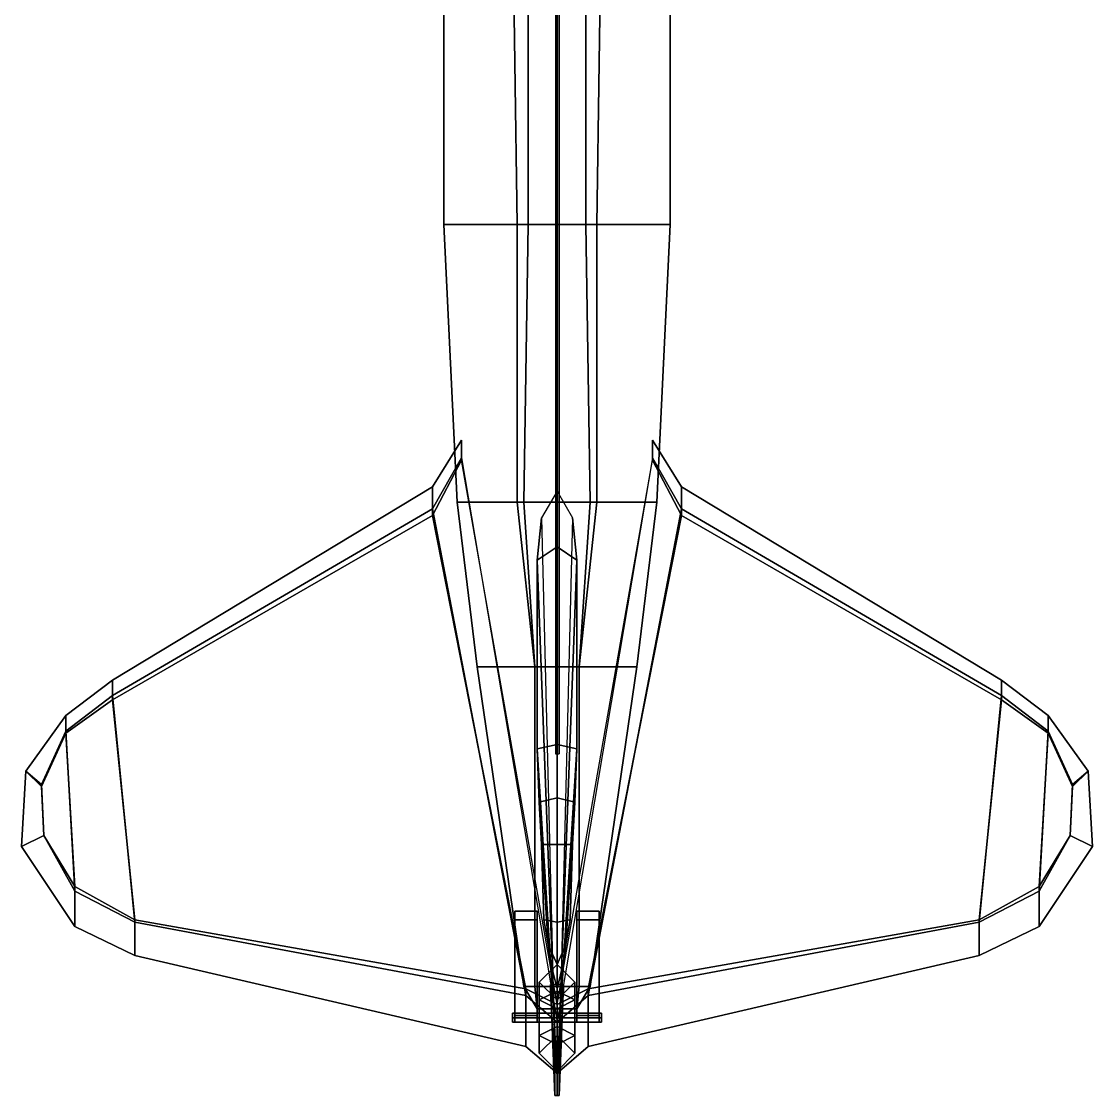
# Model space of a CAD drawing. Header units: millimetres. Extents: x -7.2 to 13.6, y -6.6 to 5.1.
# Drawn here: x -2.41 to 2.41, y -6.59 to -1.756 of the extents above; entities that cross this region are included whole.
import ezdxf

# ---------------------------------------------------------------- set-up
doc = ezdxf.new("R2010")
doc.units = ezdxf.units.MM
for name, color, linetype in [('hull2', 6, 'Continuous'), ('shassis', 3, 'Continuous'), ('wheels', 2, 'Continuous')]:
    doc.layers.add(name, color=color, linetype=linetype)

msp = doc.modelspace()

# ---------------------------------------------------------------- linework, layer by layer
for points in [[(0.01, -0.12, 3.4792), (-0.005, -0.1193, 3.4878), (-0.005, -5.052, 3.902), (0.01, -5.0527, 3.8934)], [(-0.005, -0.1193, 3.4878), (-0.005, -0.1208, 3.4705), (-0.005, -5.0534, 3.8847), (-0.005, -5.052, 3.902)], [(-0.005, -0.1208, 3.4705), (0.01, -0.12, 3.4792), (0.01, -5.0527, 3.8934), (-0.005, -5.0534, 3.8847)], [(0, -1.21, 2.64), (0, -2.67, 2.65), (0.18, -2.67, 2.65), (0.2, -1.21, 2.64)], [(0.13, -1.21, 1.47), (0.13, -2.67, 1.55), (0, -2.67, 1.55), (0, -1.21, 1.47)], [(0.51, -2.67, 1.88), (0.13, -2.67, 1.55), (0.13, -1.21, 1.47), (0.51, -1.21, 1.79)], [(0.18, -2.67, 2.65), (0.51, -2.67, 2.36), (0.51, -1.21, 2.36), (0.2, -1.21, 2.64)], [(0.51, -2.67, 2.36), (0.51, -2.67, 1.88), (0.51, -1.21, 1.79), (0.51, -1.21, 2.36)], [(0.13, -2.67, 1.55), (0.15, -3.92, 1.68), (0, -3.92, 1.68), (0, -2.67, 1.55)], [(0, -2.67, 2.65), (0, -3.92, 2.61), (0.18, -3.92, 2.61), (0.18, -2.67, 2.65)], [(0.45, -3.92, 1.95), (0.15, -3.92, 1.68), (0.13, -2.67, 1.55), (0.51, -2.67, 1.88)], [(0.18, -3.92, 2.61), (0.45, -3.92, 2.35), (0.51, -2.67, 2.36), (0.18, -2.67, 2.65)], [(0.45, -3.92, 2.35), (0.45, -3.92, 1.95), (0.51, -2.67, 1.88), (0.51, -2.67, 2.36)], [(0.43, -3.64, 2.18), (0.56, -3.85, 2.18), (0.56, -3.98, 2.03), (0.43, -3.73, 2.03)], [(0.43, -3.72, 2.33), (0.56, -3.95, 2.33), (0.56, -3.85, 2.18), (0.43, -3.64, 2.18)], [(0, -6.26, 2.35), (0.14, -6.14, 2.33), (0.56, -3.95, 2.33), (0.43, -3.72, 2.33)], [(0.56, -3.98, 2.03), (0.14, -6.11, 2.03), (0, -6.18, 2.01), (0.43, -3.73, 2.03)], [(0.56, -3.85, 2.18), (2, -4.72, 2.18), (2, -4.81, 2.04), (0.56, -3.98, 2.03)], [(0.56, -3.95, 2.33), (2, -4.79, 2.31), (2, -4.72, 2.18), (0.56, -3.85, 2.18)], [(0, -4.12, 2.74), (0, -3.87, 2.6), (-0.07, -3.99, 2.6), (-0.09, -4.18, 2.74)], [(0, -3.92, 2.61), (0, -4.66, 2.55), (0.1, -4.66, 2.55), (0.18, -3.92, 2.61)], [(0.15, -3.92, 1.68), (0.1, -4.66, 1.79), (0, -4.66, 1.79), (0, -3.92, 1.68)], [(0.1, -4.66, 2.55), (0.36, -4.66, 2.33), (0.45, -3.92, 2.35), (0.18, -3.92, 2.61)], [(0.36, -4.66, 2.02), (0.1, -4.66, 1.79), (0.15, -3.92, 1.68), (0.45, -3.92, 1.95)], [(0.14, -6.14, 2.33), (1.9, -5.81, 2.31), (2, -4.79, 2.31), (0.56, -3.95, 2.33)], [(0.36, -4.66, 2.33), (0.36, -4.66, 2.02), (0.45, -3.92, 1.95), (0.45, -3.92, 2.35)], [(-0.07, -3.99, 2.6), (-0.01, -6.41, 2.28), (-0.01, -6.31, 2.35), (-0.09, -4.18, 2.74)], [(2, -4.81, 2.04), (1.9, -5.8, 2.04), (0.14, -6.11, 2.03), (0.56, -3.98, 2.03)], [(0, -5.01, 3.94), (0, -4.12, 2.74), (-0.09, -4.18, 2.74), (-0.09, -5.03, 3.86)], [(-0.09, -4.18, 2.74), (-0.01, -6.31, 2.35), (-0.03, -5.99, 3.58), (-0.09, -5.03, 3.86)], [(0, -4.66, 2.55), (0, -6.1, 2.38), (0.1, -6.1, 2.38), (0.1, -4.66, 2.55)], [(0.1, -4.66, 1.79), (0.1, -6.1, 2.09), (0, -6.1, 2.09), (0, -4.66, 1.79)], [(0.1, -6.1, 2.38), (0.15, -6.1, 2.29), (0.36, -4.66, 2.33), (0.1, -4.66, 2.55)], [(0.15, -6.1, 2.13), (0.1, -6.1, 2.09), (0.1, -4.66, 1.79), (0.36, -4.66, 2.02)], [(0.15, -6.1, 2.29), (0.15, -6.1, 2.13), (0.36, -4.66, 2.02), (0.36, -4.66, 2.33)], [(2, -4.72, 2.18), (2.21, -4.88, 2.18), (2.21, -4.96, 2.06), (2, -4.81, 2.04)], [(2, -4.79, 2.31), (2.21, -4.95, 2.28), (2.21, -4.88, 2.18), (2, -4.72, 2.18)], [(1.9, -5.81, 2.31), (2.17, -5.67, 2.29), (2.21, -4.95, 2.28), (2, -4.79, 2.31)], [(2.21, -4.96, 2.06), (2.17, -5.65, 2.05), (1.9, -5.8, 2.04), (2, -4.81, 2.04)], [(2.21, -4.88, 2.18), (2.39, -5.13, 2.18), (2.32, -5.2, 2.07), (2.21, -4.96, 2.06)], [(2.21, -4.95, 2.28), (2.32, -5.19, 2.25), (2.39, -5.13, 2.18), (2.21, -4.88, 2.18)], [(2.17, -5.67, 2.29), (2.31, -5.42, 2.25), (2.32, -5.19, 2.25), (2.21, -4.95, 2.28)], [(2.32, -5.2, 2.07), (2.31, -5.42, 2.08), (2.17, -5.65, 2.05), (2.21, -4.96, 2.06)], [(0, -5.25, 4.08), (0, -5.01, 3.94), (-0.09, -5.03, 3.86), (-0.08, -5.27, 3.99)], [(-0.09, -5.03, 3.86), (-0.03, -5.99, 3.58), (-0.04, -5.91, 3.77), (-0.08, -5.27, 3.99)], [(2.39, -5.13, 2.18), (2.41, -5.47, 2.18), (2.31, -5.42, 2.08), (2.32, -5.2, 2.07)], [(2.32, -5.19, 2.25), (2.31, -5.42, 2.25), (2.41, -5.47, 2.18), (2.39, -5.13, 2.18)], [(0, -5.46, 4.12), (0, -5.25, 4.08), (-0.08, -5.27, 3.99), (-0.07, -5.46, 4.05)], [(-0.08, -5.27, 3.99), (-0.04, -5.91, 3.77), (-0.06, -5.8, 3.95), (-0.07, -5.46, 4.05)], [(-0.07, -5.46, 4.05), (-0.06, -5.8, 3.95), (0, -5.81, 4.02), (0, -5.46, 4.12)], [(2.17, -5.65, 2.05), (2.31, -5.42, 2.08), (2.41, -5.47, 2.18), (2.17, -5.83, 2.18)], [(2.17, -5.83, 2.18), (2.41, -5.47, 2.18), (2.31, -5.42, 2.25), (2.17, -5.67, 2.29)], [(1.9, -5.8, 2.04), (2.17, -5.65, 2.05), (2.17, -5.83, 2.18), (1.9, -5.96, 2.18)], [(1.9, -5.96, 2.18), (2.17, -5.83, 2.18), (2.17, -5.67, 2.29), (1.9, -5.81, 2.31)], [(-0.06, -5.8, 3.95), (-0.04, -5.91, 3.77), (0, -6, 3.8), (0, -5.81, 4.02)], [(0.14, -6.11, 2.03), (1.9, -5.8, 2.04), (1.9, -5.96, 2.18), (0.14, -6.37, 2.18)], [(0.14, -6.37, 2.18), (1.9, -5.96, 2.18), (1.9, -5.81, 2.31), (0.14, -6.14, 2.33)], [(-0.04, -5.91, 3.77), (-0.03, -5.99, 3.58), (0, -6.11, 3.58), (0, -6, 3.8)], [(-0.03, -5.99, 3.58), (-0.01, -6.31, 2.35), (0, -6.46, 2.35), (0, -6.11, 3.58)], [(-0.03, -6.09, 2.08), (-0.01, -6.59, 2.23), (-0.01, -6.41, 2.28), (-0.03, -6.13, 2.33)], [(0, -6.13, 2.33), (0, -6.09, 2.08), (-0.03, -6.09, 2.08), (-0.03, -6.13, 2.33)], [(0, -6.09, 2.08), (0, -6.59, 2.23), (-0.01, -6.59, 2.23), (-0.03, -6.09, 2.08)], [(0, -6.1, 2.38), (0, -6.2, 2.27), (0.09, -6.2, 2.27), (0.1, -6.1, 2.38)], [(0.1, -6.1, 2.09), (0.09, -6.2, 2.2), (0, -6.2, 2.2), (0, -6.1, 2.09)], [(0, -6.18, 2.01), (0.14, -6.11, 2.03), (0.14, -6.37, 2.18), (0, -6.49, 2.18)], [(0.09, -6.2, 2.27), (0.09, -6.2, 2.2), (0.15, -6.1, 2.13), (0.15, -6.1, 2.29)], [(0.09, -6.2, 2.27), (0.09, -6.2, 2.27), (0.15, -6.1, 2.29), (0.1, -6.1, 2.38)], [(0.09, -6.2, 2.2), (0.09, -6.2, 2.2), (0.1, -6.1, 2.09), (0.15, -6.1, 2.13)], [(0, -6.49, 2.18), (0.14, -6.37, 2.18), (0.14, -6.14, 2.33), (0, -6.26, 2.35)], [(0, -6.2, 2.27), (0, -6.2, 2.2), (0.09, -6.2, 2.2), (0.09, -6.2, 2.27)], [(-0.01, -6.31, 2.35), (-0.01, -6.41, 2.28), (0, -6.5, 2.28), (0, -6.46, 2.35)], [(-0.01, -6.41, 2.28), (-0.01, -6.59, 2.23), (0, -6.59, 2.23), (0, -6.5, 2.28)]]:
    msp.add_3dface(points)
at = {"layer": 'hull2'}
for points in [[(-0.18, -2.67, 2.65), (-0.51, -2.67, 2.36), (-0.51, -1.21, 2.36), (-0.2, -1.21, 2.64)], [(-0.51, -2.67, 2.36), (-0.51, -2.67, 1.88), (-0.51, -1.21, 1.79), (-0.51, -1.21, 2.36)], [(-0.51, -2.67, 1.88), (-0.13, -2.67, 1.55), (-0.13, -1.21, 1.47), (-0.51, -1.21, 1.79)], [(0, -1.21, 2.64), (0, -2.67, 2.65), (-0.18, -2.67, 2.65), (-0.2, -1.21, 2.64)], [(-0.13, -1.21, 1.47), (-0.13, -2.67, 1.55), (0, -2.67, 1.55), (0, -1.21, 1.47)], [(-0.18, -3.92, 2.61), (-0.45, -3.92, 2.35), (-0.51, -2.67, 2.36), (-0.18, -2.67, 2.65)], [(-0.45, -3.92, 1.95), (-0.15, -3.92, 1.68), (-0.13, -2.67, 1.55), (-0.51, -2.67, 1.88)], [(-0.45, -3.92, 2.35), (-0.45, -3.92, 1.95), (-0.51, -2.67, 1.88), (-0.51, -2.67, 2.36)], [(0, -2.67, 2.65), (0, -3.92, 2.61), (-0.18, -3.92, 2.61), (-0.18, -2.67, 2.65)], [(-0.13, -2.67, 1.55), (-0.15, -3.92, 1.68), (0, -3.92, 1.68), (0, -2.67, 1.55)], [(-0.43, -3.72, 2.33), (-0.56, -3.95, 2.33), (-0.56, -3.85, 2.18), (-0.43, -3.64, 2.18)], [(-0.43, -3.64, 2.18), (-0.56, -3.85, 2.18), (-0.56, -3.98, 2.03), (-0.43, -3.73, 2.03)], [(0, -6.26, 2.35), (-0.14, -6.14, 2.33), (-0.56, -3.95, 2.33), (-0.43, -3.72, 2.33)], [(-0.56, -3.98, 2.03), (-0.14, -6.11, 2.03), (0, -6.18, 2.01), (-0.43, -3.73, 2.03)], [(-0.56, -3.95, 2.33), (-2, -4.79, 2.31), (-2, -4.72, 2.18), (-0.56, -3.85, 2.18)], [(-0.56, -3.85, 2.18), (-2, -4.72, 2.18), (-2, -4.81, 2.04), (-0.56, -3.98, 2.03)], [(0, -4.12, 2.74), (0, -3.87, 2.6), (0.07, -3.99, 2.6), (0.09, -4.18, 2.74)], [(-0.14, -6.14, 2.33), (-1.9, -5.81, 2.31), (-2, -4.79, 2.31), (-0.56, -3.95, 2.33)], [(-0.1, -4.66, 2.55), (-0.36, -4.66, 2.33), (-0.45, -3.92, 2.35), (-0.18, -3.92, 2.61)], [(-0.36, -4.66, 2.02), (-0.1, -4.66, 1.79), (-0.15, -3.92, 1.68), (-0.45, -3.92, 1.95)], [(-0.36, -4.66, 2.33), (-0.36, -4.66, 2.02), (-0.45, -3.92, 1.95), (-0.45, -3.92, 2.35)], [(0, -3.92, 2.61), (0, -4.66, 2.55), (-0.1, -4.66, 2.55), (-0.18, -3.92, 2.61)], [(-0.15, -3.92, 1.68), (-0.1, -4.66, 1.79), (0, -4.66, 1.79), (0, -3.92, 1.68)], [(-2, -4.81, 2.04), (-1.9, -5.8, 2.04), (-0.14, -6.11, 2.03), (-0.56, -3.98, 2.03)], [(0.07, -3.99, 2.6), (0.01, -6.41, 2.28), (0.01, -6.31, 2.35), (0.09, -4.18, 2.74)], [(0, -5.01, 3.94), (0, -4.12, 2.74), (0.09, -4.18, 2.74), (0.09, -5.03, 3.86)], [(0.09, -4.18, 2.74), (0.01, -6.31, 2.35), (0.03, -5.99, 3.58), (0.09, -5.03, 3.86)], [(-0.15, -6.1, 2.13), (-0.1, -6.1, 2.09), (-0.1, -4.66, 1.79), (-0.36, -4.66, 2.02)], [(-0.1, -6.1, 2.38), (-0.15, -6.1, 2.29), (-0.36, -4.66, 2.33), (-0.1, -4.66, 2.55)], [(-0.15, -6.1, 2.29), (-0.15, -6.1, 2.13), (-0.36, -4.66, 2.02), (-0.36, -4.66, 2.33)], [(-0.1, -4.66, 1.79), (-0.1, -6.1, 2.09), (0, -6.1, 2.09), (0, -4.66, 1.79)], [(0, -4.66, 2.55), (0, -6.1, 2.38), (-0.1, -6.1, 2.38), (-0.1, -4.66, 2.55)], [(-2, -4.79, 2.31), (-2.21, -4.95, 2.28), (-2.21, -4.88, 2.18), (-2, -4.72, 2.18)], [(-2, -4.72, 2.18), (-2.21, -4.88, 2.18), (-2.21, -4.96, 2.06), (-2, -4.81, 2.04)], [(-1.9, -5.81, 2.31), (-2.17, -5.67, 2.29), (-2.21, -4.95, 2.28), (-2, -4.79, 2.31)], [(-2.21, -4.96, 2.06), (-2.17, -5.65, 2.05), (-1.9, -5.8, 2.04), (-2, -4.81, 2.04)], [(-2.21, -4.95, 2.28), (-2.32, -5.19, 2.25), (-2.39, -5.13, 2.18), (-2.21, -4.88, 2.18)], [(-2.21, -4.88, 2.18), (-2.39, -5.13, 2.18), (-2.32, -5.2, 2.07), (-2.21, -4.96, 2.06)], [(-2.17, -5.67, 2.29), (-2.31, -5.42, 2.25), (-2.32, -5.19, 2.25), (-2.21, -4.95, 2.28)], [(-2.32, -5.2, 2.07), (-2.31, -5.42, 2.08), (-2.17, -5.65, 2.05), (-2.21, -4.96, 2.06)], [(0, -5.25, 4.08), (0, -5.01, 3.94), (0.09, -5.03, 3.86), (0.08, -5.27, 3.99)], [(0.09, -5.03, 3.86), (0.03, -5.99, 3.58), (0.04, -5.91, 3.77), (0.08, -5.27, 3.99)], [(-2.32, -5.19, 2.25), (-2.31, -5.42, 2.25), (-2.41, -5.47, 2.18), (-2.39, -5.13, 2.18)], [(-2.39, -5.13, 2.18), (-2.41, -5.47, 2.18), (-2.31, -5.42, 2.08), (-2.32, -5.2, 2.07)], [(0, -5.46, 4.12), (0, -5.25, 4.08), (0.08, -5.27, 3.99), (0.07, -5.46, 4.05)], [(0.08, -5.27, 3.99), (0.04, -5.91, 3.77), (0.06, -5.8, 3.95), (0.07, -5.46, 4.05)], [(-2.17, -5.83, 2.18), (-2.41, -5.47, 2.18), (-2.31, -5.42, 2.25), (-2.17, -5.67, 2.29)], [(-2.17, -5.65, 2.05), (-2.31, -5.42, 2.08), (-2.41, -5.47, 2.18), (-2.17, -5.83, 2.18)], [(0.07, -5.46, 4.05), (0.06, -5.8, 3.95), (0, -5.81, 4.02), (0, -5.46, 4.12)], [(-1.9, -5.8, 2.04), (-2.17, -5.65, 2.05), (-2.17, -5.83, 2.18), (-1.9, -5.96, 2.18)], [(-1.9, -5.96, 2.18), (-2.17, -5.83, 2.18), (-2.17, -5.67, 2.29), (-1.9, -5.81, 2.31)], [(-0.14, -6.11, 2.03), (-1.9, -5.8, 2.04), (-1.9, -5.96, 2.18), (-0.14, -6.37, 2.18)], [(0.06, -5.8, 3.95), (0.04, -5.91, 3.77), (0, -6, 3.8), (0, -5.81, 4.02)], [(-0.14, -6.37, 2.18), (-1.9, -5.96, 2.18), (-1.9, -5.81, 2.31), (-0.14, -6.14, 2.33)], [(0.04, -5.91, 3.77), (0.03, -5.99, 3.58), (0, -6.11, 3.58), (0, -6, 3.8)], [(0.03, -5.99, 3.58), (0.01, -6.31, 2.35), (0, -6.46, 2.35), (0, -6.11, 3.58)], [(0, -6.09, 2.08), (0, -6.59, 2.23), (0.01, -6.59, 2.23), (0.03, -6.09, 2.08)], [(0, -6.13, 2.33), (0, -6.09, 2.08), (0.03, -6.09, 2.08), (0.03, -6.13, 2.33)], [(0.03, -6.09, 2.08), (0.01, -6.59, 2.23), (0.01, -6.41, 2.28), (0.03, -6.13, 2.33)], [(-0.09, -6.2, 2.2), (-0.09, -6.2, 2.2), (-0.1, -6.1, 2.09), (-0.15, -6.1, 2.13)], [(-0.09, -6.2, 2.27), (-0.09, -6.2, 2.27), (-0.15, -6.1, 2.29), (-0.1, -6.1, 2.38)], [(-0.09, -6.2, 2.27), (-0.09, -6.2, 2.2), (-0.15, -6.1, 2.13), (-0.15, -6.1, 2.29)], [(0, -6.18, 2.01), (-0.14, -6.11, 2.03), (-0.14, -6.37, 2.18), (0, -6.49, 2.18)], [(-0.1, -6.1, 2.09), (-0.09, -6.2, 2.2), (0, -6.2, 2.2), (0, -6.1, 2.09)], [(0, -6.1, 2.38), (0, -6.2, 2.27), (-0.09, -6.2, 2.27), (-0.1, -6.1, 2.38)], [(0, -6.49, 2.18), (-0.14, -6.37, 2.18), (-0.14, -6.14, 2.33), (0, -6.26, 2.35)], [(0, -6.2, 2.27), (0, -6.2, 2.2), (-0.09, -6.2, 2.2), (-0.09, -6.2, 2.27)], [(0.01, -6.31, 2.35), (0.01, -6.41, 2.28), (0, -6.5, 2.28), (0, -6.46, 2.35)], [(0.01, -6.41, 2.28), (0.01, -6.59, 2.23), (0, -6.59, 2.23), (0, -6.5, 2.28)]]:
    msp.add_3dface(points, dxfattribs=at)
at = {"layer": 'shassis'}
for points in [[(-0.19, -5.76, 2.02), (-0.19, -6.23, 1.76), (-0.19, -6.26, 1.8), (-0.19, -5.8, 2.04)], [(-0.09, -5.8, 2.04), (-0.09, -5.76, 2.02), (-0.19, -5.76, 2.02), (-0.19, -5.8, 2.04)], [(-0.09, -5.76, 2.02), (-0.09, -6.23, 1.76), (-0.19, -6.23, 1.76), (-0.19, -5.76, 2.02)], [(-0.19, -5.8, 2.04), (-0.19, -6.26, 1.8), (-0.09, -6.26, 1.8), (-0.09, -5.8, 2.04)], [(-0.09, -6.26, 1.8), (-0.09, -6.23, 1.76), (-0.09, -5.76, 2.02), (-0.09, -5.8, 2.04)], [(0.09, -5.76, 2.02), (0.09, -6.23, 1.76), (0.09, -6.26, 1.8), (0.09, -5.8, 2.04)], [(0.19, -5.76, 2.02), (0.19, -6.23, 1.76), (0.09, -6.23, 1.76), (0.09, -5.76, 2.02)], [(0.19, -5.8, 2.04), (0.19, -5.76, 2.02), (0.09, -5.76, 2.02), (0.09, -5.8, 2.04)], [(0.09, -5.8, 2.04), (0.09, -6.26, 1.8), (0.19, -6.26, 1.8), (0.19, -5.8, 2.04)], [(0.19, -6.26, 1.8), (0.19, -6.23, 1.76), (0.19, -5.76, 2.02), (0.19, -5.8, 2.04)], [(0.2, -6.24, 1.82), (0.2, -6.22, 1.8), (-0.2, -6.22, 1.8), (-0.2, -6.24, 1.82)], [(0.2, -6.22, 1.8), (0.2, -6.24, 1.78), (-0.2, -6.24, 1.78), (-0.2, -6.22, 1.8)], [(-0.2, -6.26, 1.8), (-0.2, -6.24, 1.82), (-0.2, -6.22, 1.8), (-0.2, -6.24, 1.78)], [(-0.19, -6.26, 1.8), (-0.19, -6.23, 1.76), (-0.09, -6.23, 1.76), (-0.09, -6.26, 1.8)], [(0.09, -6.26, 1.8), (0.09, -6.23, 1.76), (0.19, -6.23, 1.76), (0.19, -6.26, 1.8)], [(0.2, -6.24, 1.78), (0.2, -6.22, 1.8), (0.2, -6.24, 1.82), (0.2, -6.26, 1.8)], [(0.2, -6.26, 1.8), (0.2, -6.24, 1.82), (-0.2, -6.24, 1.82), (-0.2, -6.26, 1.8)], [(0.2, -6.24, 1.78), (0.2, -6.26, 1.8), (-0.2, -6.26, 1.8), (-0.2, -6.24, 1.78)]]:
    msp.add_3dface(points, dxfattribs=at)
at = {"layer": 'wheels'}
for points in [[(0, -6.12, 1.5922), (-0.08, -6.16, 1.6614), (-0.08, -6.08, 1.8), (0, -6, 1.8)], [(0, -6, 1.8), (-0.08, -6.08, 1.8), (-0.08, -6.16, 1.9386), (0, -6.12, 2.0078)], [(0.08, -6.16, 1.6614), (0, -6.12, 1.5922), (0, -6, 1.8), (0.08, -6.08, 1.8)], [(0.08, -6.08, 1.8), (0, -6, 1.8), (0, -6.12, 2.0078), (0.08, -6.16, 1.9386)], [(-0.08, -6.16, 1.6614), (0, -6.2, 1.7307), (0, -6.16, 1.8), (-0.08, -6.08, 1.8)], [(-0.08, -6.08, 1.8), (0, -6.16, 1.8), (0, -6.2, 1.8693), (-0.08, -6.16, 1.9386)], [(0, -6.2, 1.7307), (0.08, -6.16, 1.6614), (0.08, -6.08, 1.8), (0, -6.16, 1.8)], [(0, -6.16, 1.8), (0.08, -6.08, 1.8), (0.08, -6.16, 1.9386), (0, -6.2, 1.8693)], [(0, -6.36, 1.5922), (-0.08, -6.32, 1.6614), (-0.08, -6.16, 1.6614), (0, -6.12, 1.5922)], [(0, -6.12, 2.0078), (-0.08, -6.16, 1.9386), (-0.08, -6.32, 1.9386), (0, -6.36, 2.0078)], [(0.08, -6.32, 1.6614), (0, -6.36, 1.5922), (0, -6.12, 1.5922), (0.08, -6.16, 1.6614)], [(0.08, -6.16, 1.9386), (0, -6.12, 2.0078), (0, -6.36, 2.0078), (0.08, -6.32, 1.9386)], [(-0.08, -6.32, 1.6614), (0, -6.28, 1.7307), (0, -6.2, 1.7307), (-0.08, -6.16, 1.6614)], [(-0.08, -6.16, 1.9386), (0, -6.2, 1.8693), (0, -6.28, 1.8693), (-0.08, -6.32, 1.9386)], [(0, -6.28, 1.7307), (0.08, -6.32, 1.6614), (0.08, -6.16, 1.6614), (0, -6.2, 1.7307)], [(0, -6.2, 1.8693), (0.08, -6.16, 1.9386), (0.08, -6.32, 1.9386), (0, -6.28, 1.8693)], [(0, -6.16, 1.8), (0, -6.32, 1.8), (0, -6.28, 1.87), (0, -6.2, 1.87)], [(0, -6.2, 1.87), (0, -6.28, 1.87), (0, -6.32, 1.8), (0, -6.16, 1.8)], [(0, -6.2, 1.73), (0, -6.28, 1.73), (0, -6.32, 1.8), (0, -6.16, 1.8)], [(0, -6.16, 1.8), (0, -6.32, 1.8), (0, -6.28, 1.73), (0, -6.2, 1.73)], [(-0.08, -6.4, 1.8), (0, -6.32, 1.8), (0, -6.28, 1.7307), (-0.08, -6.32, 1.6614)], [(-0.08, -6.32, 1.9386), (0, -6.28, 1.8693), (0, -6.32, 1.8), (-0.08, -6.4, 1.8)], [(0, -6.32, 1.8), (0.08, -6.4, 1.8), (0.08, -6.32, 1.6614), (0, -6.28, 1.7307)], [(0, -6.28, 1.8693), (0.08, -6.32, 1.9386), (0.08, -6.4, 1.8), (0, -6.32, 1.8)], [(0, -6.48, 1.8), (-0.08, -6.4, 1.8), (-0.08, -6.32, 1.6614), (0, -6.36, 1.5922)], [(0, -6.36, 2.0078), (-0.08, -6.32, 1.9386), (-0.08, -6.4, 1.8), (0, -6.48, 1.8)], [(0.08, -6.4, 1.8), (0, -6.48, 1.8), (0, -6.36, 1.5922), (0.08, -6.32, 1.6614)], [(0.08, -6.32, 1.9386), (0, -6.36, 2.0078), (0, -6.48, 1.8), (0.08, -6.4, 1.8)]]:
    msp.add_3dface(points, dxfattribs=at)

doc.saveas('drawing.dxf')
